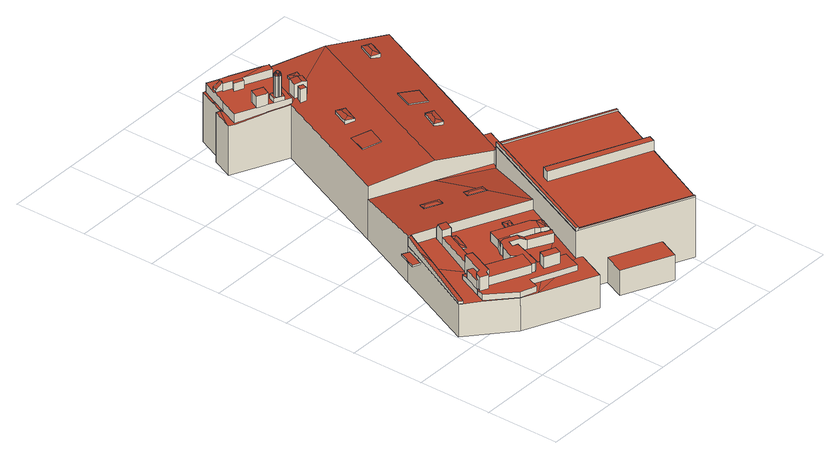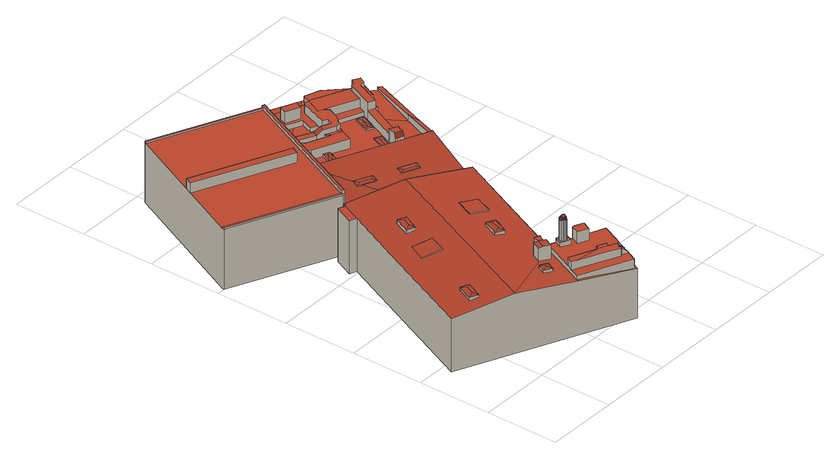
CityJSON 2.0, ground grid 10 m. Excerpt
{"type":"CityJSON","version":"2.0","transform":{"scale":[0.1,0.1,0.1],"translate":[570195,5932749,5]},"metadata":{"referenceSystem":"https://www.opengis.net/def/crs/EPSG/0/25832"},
"CityObjects":{
"building1":{"type":"Building","attributes":{"Grundfläche 2D":"1275.188187","Grundhöhe NN":"5.086"},"children":["building1-1","building1-2","building1-3","building1-4","building1-5","building1-6","building1-7","building1-8","building1-9","building1-10","building1-11","building1-12","building1-13","building1-14","building1-15","building1-16","building1-17","building1-18","building1-19","building1-20","building1-21","building1-22","building1-23","building1-24","building1-25","building1-26","building1-27","building1-28","building1-29"],"geometry":[{"type":"MultiSurface","lod":"3","boundaries":[[[0,1,2,3,4,5,6,7,8,9,10,11,12,13,14,15,16,17,18,19,20],[21,22,23,24]],[[25,26,27,28,29]],[[30,31,32,33]],[[34,35,36,37,38,39]],[[40,41,42,43,44,45,46,47]],[[48,49,50,51,52,53,54,55,56,57,58,59]],[[51,60,52]],[[61,54,53,62,63]],[[54,61,64,65,66,67,68,69,70,71,72,73,74,75,76,77,78,56,55],[79,80,81,82,83,84,85,86,87,88,89,90,91,92,93,94,95,96,97]],[[48,98,99,100,101,102,49]],[[71,70,103,104,105,73,72]],[[106,99,98]],[[104,107,106,98,108,109,110,105]],[[111,112,113,114,115]],[[116,112,111]],[[117,112,116]],[[118,119,117,116,120,121,122,123]],[[124,125,126,122]],[[126,127,123,122]],[[128,123,127]],[[129,130,131,132,133,134,135,136,137,138,139,140,141,142,143,144,145,146,147,148,149,150,151,152,153,154,155,156,157,158,159,160,161,162,163,164]],[[165,166,167,168,169,170,171]],[[172,173,174]],[[165,175,176,173,177,178]],[[166,165,178,177,173,172,179]],[[180,181,182,183,175,184,185,186]],[[185,187,186]],[[188,189,190,191]],[[192,191,190,172,174,193]],[[176,175,183]],[[187,185,194,195]],[[196,194,197,198]],[[196,195,194]],[[199,200,197]],[[190,189,201,202,198,197,200,203,204,205]],[[206,168,167]],[[168,207,208,169]],[[209,210,211,212]],[[213,214,215]],[[216,217,215,214,218]],[[216,218,214,219,220,221,217]],[[222,223,224,225,226,227,228,229,230,231,232,233,234]],[[235,236,237,238]],[[101,100,16,15]],[[106,107,17,16,100,99]],[[104,103,18,17,107]],[[103,70,69,19,18]],[[69,68,20,19]],[[28,66,65,64,61,29]],[[63,62,53,33,32]],[[20,68,67,0]],[[33,53,52,60,10,9,30]],[[60,51,11,10]],[[51,50,12,11]],[[50,49,13,12]],[[49,102,101,15,14,13]],[[30,9,39,38]],[[8,34,39,9]],[[46,45,5,4]],[[47,46,4,3]],[[42,41,26,25]],[[31,30,38,37]],[[79,97,111,115]],[[97,96,116,111]],[[96,95,120,116]],[[91,121,120,95,94,239,240,92]],[[91,90,122,121]],[[122,90,89,125,124]],[[87,86,128,127]],[[86,85,123,128]],[[85,84,118,123]],[[84,83,119,118]],[[83,82,117,119]],[[117,82,81,113,112]],[[79,115,114,113,81,80]],[[180,186,187,195,196,150,149,148,147,146,181]],[[196,198,202,152,151,150]],[[161,160,241,242,154,153,152,202,201,189,188,191,192,193,174,173,130,129,243]],[[144,143,131,130,173,176]],[[144,176,183,182,181,146,145]],[[230,229,212,211]],[[209,212,229,228]],[[228,227,210,209]],[[227,230,211,210]],[[56,78,244,245,57]],[[48,59,58,57,245,246]],[[108,98,48,246,247]],[[109,108,247,248]],[[213,215,249,250]],[[220,219,251,244,78,252]],[[77,76,75,74,217,221,220,252,78]],[[184,175,165,171,253,254]],[[197,194,185,184,254,255]],[[199,197,255,256]],[[257,203,200,199,256,258]],[[172,190,205,204,203,257,259]],[[172,259,251,219,179]],[[167,166,179,219,214,213]],[[206,167,213,250,260]],[[168,206,260,261]],[[207,168,261,262]],[[208,207,262,263]],[[169,208,263,264]],[[171,170,169,264,253]],[[265,266,232,231,230,227,226,225,267,268]],[[233,232,266,269]],[[234,233,269,270]],[[222,234,270,249]],[[249,215,222]],[[74,73,105,223,222,215,217]],[[248,271,237,236,272,267,225,224,223,105,110,109]],[[238,237,271,273]],[[235,238,273,274]],[[236,235,274,272]],[[248,247,246,245,244,251,259,257,258,256,255,254,253,264,263,262,261,260,250,249,270,269,266,265,268,267,272,274,273,271]]],"semantics":{"surfaces":[{"type":"RoofSurface"},{"type":"WallSurface"},{"type":"GroundSurface"}],"values":[0,0,0,0,0,0,0,0,0,0,0,0,0,0,0,0,0,0,0,0,0,0,0,0,0,0,0,0,0,0,0,0,0,0,0,0,0,0,0,0,0,0,0,1,1,1,1,1,1,1,1,1,1,1,1,1,1,1,1,1,1,1,1,1,1,1,1,1,1,1,1,1,1,1,1,1,1,1,1,1,1,1,1,1,1,1,1,1,1,1,1,1,1,1,1,1,1,1,1,1,1,1,1,1,1,1,1,1,1,1,1,1,1,1,2]}}]},
"building1-1":{"type":"BuildingInstallation","parents":["building1"],"geometry":[{"type":"MultiSurface","lod":"3","boundaries":[[[275,276,277,278]],[[279,280,281,277,276,282,283,284,285,286,41,40,47,287,288]],[[282,276,275,289,87,127,126]],[[126,125,283,282]],[[290,284,283,125,89]],[[290,291,285,284]],[[28,27,286,285,291,66]],[[26,41,286,27]],[[2,287,47,3]],[[288,287,2,1]],[[0,67,292,279,288,1]],[[292,293,280,279]],[[293,294,281,280]],[[281,294,295,278,277]]],"semantics":{"surfaces":[{"type":"RoofSurface"},{"type":"WallSurface"}],"values":[0,0,1,1,1,1,1,1,1,1,1,1,1,1]}}]},
"building1-2":{"type":"BuildingInstallation","parents":["building1"],"geometry":[{"type":"MultiSurface","lod":"3","boundaries":[[[296,297,298,299,300,301,275,278,302]],[[303,304,300,299]],[[304,305,301,300]],[[305,289,275,301]],[[295,71,306,296,302,278]],[[298,297,296,306,72,307]],[[307,303,299,298]]],"semantics":{"surfaces":[{"type":"RoofSurface"},{"type":"WallSurface"}],"values":[0,1,1,1,1,1,1]}}]},
"building1-3":{"type":"BuildingInstallation","parents":["building1"],"geometry":[{"type":"MultiSurface","lod":"3","boundaries":[[[308,309,310,311,312,313,314,315]],[[310,309,7,6]],[[45,44,311,310,6,5]],[[312,311,44,43]],[[312,43,42,25,29,61,316,317,313]],[[317,318,314,313]],[[63,32,31,37,36,315,314,318,319]],[[308,315,36,35]],[[8,7,309,308,35,34]]],"semantics":{"surfaces":[{"type":"RoofSurface"},{"type":"WallSurface"}],"values":[0,1,1,1,1,1,1,1,1]}}]},
"building1-4":{"type":"BuildingInstallation","parents":["building1"],"geometry":[{"type":"MultiSurface","lod":"3","boundaries":[[[320,321,322,323,324]],[[324,325,252,320]],[[57,58,322,321]],[[322,58,55,324,323]],[[324,55,326,77,325]],[[78,252,325,77]],[[252,78,56,57,321,320]]],"semantics":{"surfaces":[{"type":"RoofSurface"},{"type":"WallSurface"}],"values":[0,0,1,1,1,1,1]}}]},
"building1-5":{"type":"BuildingInstallation","parents":["building1"],"geometry":[{"type":"MultiSurface","lod":"3","boundaries":[[[327,328,329]],[[329,328,330]],[[327,331,332,333]],[[333,328,327]],[[332,331,334,335,333]],[[336,337,333,335,334]],[[330,328,337]],[[337,328,333]],[[329,338,339,331,327]],[[339,340,334,331]],[[336,334,340,341,330,337]],[[329,330,341,338]]],"semantics":{"surfaces":[{"type":"RoofSurface"},{"type":"WallSurface"}],"values":[0,0,0,0,0,0,0,0,1,1,1,1]}}]},
"building1-6":{"type":"BuildingInstallation","parents":["building1"],"geometry":[{"type":"MultiSurface","lod":"3","boundaries":[[[342,343,344,345,318,317,346]],[[344,347,54,345]],[[54,319,318,345]],[[316,348,349,342,346,317]]],"semantics":{"surfaces":[{"type":"RoofSurface"},{"type":"WallSurface"}],"values":[0,1,1,1]}}]},
"building1-7":{"type":"BuildingInstallation","parents":["building1"],"geometry":[{"type":"MultiSurface","lod":"3","boundaries":[[[350,351,352]],[[352,351,353]],[[354,240,355,350]],[[350,355,351]],[[239,355,240]],[[356,355,239]],[[353,351,356]],[[351,355,356]],[[350,352,357,92,240,354]],[[239,94,358,353,356]],[[358,357,352,353]]],"semantics":{"surfaces":[{"type":"RoofSurface"},{"type":"WallSurface"}],"values":[0,0,0,0,0,0,0,0,1,1,1]}}]},
"building1-8":{"type":"BuildingInstallation","parents":["building1"],"geometry":[{"type":"MultiSurface","lod":"3","boundaries":[[[359,360,361,362]],[[360,359,24,23]],[[361,360,23,22]],[[362,361,22,21]],[[359,362,21,24]]],"semantics":{"surfaces":[{"type":"RoofSurface"},{"type":"WallSurface"}],"values":[0,1,1,1,1]}}]},
"building1-9":{"type":"BuildingInstallation","parents":["building1"],"geometry":[{"type":"MultiSurface","lod":"3","boundaries":[[[363,364,365,366,367,368,369,370,371,372]],[[373,374,375,376,368,367,366]],[[377,378,379,380,370,369,368,376,375]],[[381,372,371,370,380,379]],[[366,365,364,363,372,382,383]],[[384,375,374,373,366,383,385,386]],[[377,375,384,387,379,378]],[[379,387,382,372,381]]],"semantics":{"surfaces":[{"type":"RoofSurface"},{"type":"WallSurface"}],"values":[0,0,0,0,1,1,1,1]}}]},
"building1-10":{"type":"BuildingInstallation","parents":["building1"],"geometry":[{"type":"MultiSurface","lod":"3","boundaries":[[[388,389,390,391]],[[392,389,388,393,394]],[[395,177,391,390]],[[391,177,396,393,388]],[[396,397,394,393]],[[395,390,389,392,394,397,178]]],"semantics":{"surfaces":[{"type":"RoofSurface"},{"type":"WallSurface"}],"values":[0,0,1,1,1,1]}}]},
"building1-11":{"type":"BuildingInstallation","parents":["building1"],"geometry":[{"type":"MultiSurface","lod":"3","boundaries":[[[398,399,400,401]],[[401,400,402,403]],[[398,401,403,404]],[[399,398,404,405]],[[400,399,405,402]]],"semantics":{"surfaces":[{"type":"RoofSurface"},{"type":"WallSurface"}],"values":[0,1,1,1,1]}}]},
"building1-12":{"type":"BuildingInstallation","parents":["building1"],"geometry":[{"type":"MultiSurface","lod":"3","boundaries":[[[406,407,408,409,410]],[[410,409,411]],[[412,408,407]],[[413,411,409,408,412]],[[410,414,415,407,406]],[[415,416,412,407]],[[412,416,417,411,413]],[[417,414,410,411]]],"semantics":{"surfaces":[{"type":"RoofSurface"},{"type":"WallSurface"}],"values":[0,0,0,0,1,1,1,1]}}]},
"building1-13":{"type":"BuildingInstallation","parents":["building1"],"geometry":[{"type":"MultiSurface","lod":"3","boundaries":[[[418,419,420,421]],[[422,423,418,421]],[[423,424,419,418]],[[420,419,424,425]],[[422,421,420,425]]],"semantics":{"surfaces":[{"type":"RoofSurface"},{"type":"WallSurface"}],"values":[0,1,1,1,1]}}]},
"building1-14":{"type":"BuildingInstallation","parents":["building1"],"geometry":[{"type":"MultiSurface","lod":"3","boundaries":[[[426,427,428,429,430]],[[430,429,431]],[[432,433,428,427]],[[434,431,429,428,433]],[[430,435,436,427,426]],[[437,438,433,432,427,436]],[[431,434,433,438,439]],[[439,435,430,431]]],"semantics":{"surfaces":[{"type":"RoofSurface"},{"type":"WallSurface"}],"values":[0,0,0,0,1,1,1,1]}}]},
"building1-15":{"type":"BuildingInstallation","parents":["building1"],"geometry":[{"type":"MultiSurface","lod":"3","boundaries":[[[440,441,442,443,444,445,446,447]],[[443,448,449,444]],[[450,451,452,445,444]],[[141,440,453,454,137,136,442,441,440,447,142]],[[443,442,136,135]],[[448,443,135,134]],[[449,448,134,133]],[[444,449,133,132]],[[450,444,132,131]],[[131,143,451,450]],[[447,446,445,452,451,143,142]]],"semantics":{"surfaces":[{"type":"RoofSurface"},{"type":"WallSurface"}],"values":[0,0,0,1,1,1,1,1,1,1,1]}}]},
"building1-16":{"type":"BuildingInstallation","parents":["building1"],"geometry":[{"type":"MultiSurface","lod":"3","boundaries":[[[455,456,457,458,459,460],[461,462,463,464,465,466,467,468,469,470,471,472,473,474,475,476,477,478,479,480,481,482,483]],[[161,243,129,456,455,460]],[[457,456,129,164]],[[162,459,458,457,164,163]],[[460,459,162,161]]],"semantics":{"surfaces":[{"type":"RoofSurface"},{"type":"WallSurface"}],"values":[0,1,1,1,1]}}]},
"building1-17":{"type":"BuildingInstallation","parents":["building1"],"geometry":[{"type":"MultiSurface","lod":"3","boundaries":[[[484,485,486]],[[486,485,487]],[[488,485,484]],[[487,485,488]],[[489,490,484,486]],[[490,491,488,484]],[[491,492,487,488]],[[492,489,486,487]]],"semantics":{"surfaces":[{"type":"RoofSurface"},{"type":"WallSurface"}],"values":[0,0,0,0,1,1,1,1]}}]},
"building1-18":{"type":"BuildingInstallation","parents":["building1"],"geometry":[{"type":"MultiSurface","lod":"3","boundaries":[[[493,494,495,496,497,498,499,500,501]],[[154,242,241,160,496,495,494,493]],[[158,157,499,498,497,496,160,159]],[[155,501,500,499,157,156]],[[493,501,155,154]]],"semantics":{"surfaces":[{"type":"RoofSurface"},{"type":"WallSurface"}],"values":[0,1,1,1,1]}}]},
"building1-19":{"type":"BuildingInstallation","parents":["building1"],"geometry":[{"type":"MultiSurface","lod":"3","boundaries":[[[502,503,504,505,506]],[[506,505,507]],[[508,504,503]],[[509,507,505,504,508]],[[506,510,511,503,502]],[[511,512,508,503]],[[508,512,513,507,509]],[[513,510,506,507]]],"semantics":{"surfaces":[{"type":"RoofSurface"},{"type":"WallSurface"}],"values":[0,0,0,0,1,1,1,1]}}]},
"building1-20":{"type":"BuildingInstallation","parents":["building1"],"geometry":[{"type":"MultiSurface","lod":"3","boundaries":[[[514,515,516]],[[517,515,514]],[[517,518,519,515]],[[520,521,522]],[[523,522,521]],[[524,525,523,521]],[[516,515,525,524]],[[526,527,519,518]],[[528,529,526]],[[526,529,527]],[[530,531,528]],[[528,531,529]],[[532,533,530]],[[530,533,531]],[[534,533,532]],[[535,536,534]],[[534,536,533]],[[537,536,535]],[[538,539,537]],[[539,536,537]],[[540,541,539,538]],[[542,541,540]],[[543,544,541,542]],[[545,544,543]],[[546,544,545]],[[546,547,544]],[[544,547,548]],[[549,548,547]],[[549,550,548]],[[551,550,549]],[[551,552,550]],[[553,522,551]],[[522,552,551]],[[520,522,553]],[[536,541,544,550,522,523,525,519,527,529,531,533]],[[541,536,539]],[[550,552,522]],[[544,548,550]],[[515,519,525]],[[514,516,481,480]],[[517,514,480,479]],[[518,517,479,478]],[[477,526,518,478]],[[476,528,526,477]],[[475,530,528,476]],[[532,530,475,474]],[[534,532,474,473]],[[472,535,534,473]],[[470,538,537,535,472,471]],[[469,542,540,538,470]],[[467,545,543,542,469,468]],[[546,545,467,466]],[[547,546,466,465]],[[549,547,465,464]],[[551,549,464,463]],[[553,551,463,462]],[[520,553,462,461]],[[521,520,461,483]],[[524,521,483,482]],[[516,524,482,481]]],"semantics":{"surfaces":[{"type":"RoofSurface"},{"type":"WallSurface"}],"values":[0,0,0,0,0,0,0,0,0,0,0,0,0,0,0,0,0,0,0,0,0,0,0,0,0,0,0,0,0,0,0,0,0,0,0,0,0,0,0,1,1,1,1,1,1,1,1,1,1,1,1,1,1,1,1,1,1,1,1,1]}}]},
"building1-21":{"type":"BuildingInstallation","parents":["building1"],"geometry":[{"type":"MultiSurface","lod":"3","boundaries":[[[440,554,555,556,454,453]],[[554,440,141,140]],[[138,556,555,554,140,139]],[[454,556,138,137]]],"semantics":{"surfaces":[{"type":"RoofSurface"},{"type":"WallSurface"}],"values":[0,1,1,1]}}]},
"building1-22":{"type":"BuildingInstallation","parents":["building1"],"geometry":[{"type":"MultiSurface","lod":"3","boundaries":[[[557,558,559,560]],[[560,559,561,562]],[[557,560,562,563]],[[558,557,563,564]],[[559,558,564,561]]],"semantics":{"surfaces":[{"type":"RoofSurface"},{"type":"WallSurface"}],"values":[0,1,1,1,1]}}]},
"building1-23":{"type":"BuildingInstallation","parents":["building1"],"geometry":[{"type":"MultiSurface","lod":"3","boundaries":[[[565,566,567,568]],[[226,569,565,568]],[[224,225,567,566]],[[225,226,568,567]]],"semantics":{"surfaces":[{"type":"RoofSurface"},{"type":"WallSurface"}],"values":[0,1,1,1]}}]},
"building1-24":{"type":"BuildingInstallation","parents":["building1"],"geometry":[{"type":"MultiSurface","lod":"3","boundaries":[[[570,571,572,573,574]],[[231,232,571,570]],[[232,233,572,571]],[[233,234,573,572]],[[575,231,570,574]]],"semantics":{"surfaces":[{"type":"RoofSurface"},{"type":"WallSurface"}],"values":[0,1,1,1,1]}}]},
"building1-25":{"type":"BuildingInstallation","parents":["building1"],"geometry":[{"type":"MultiSurface","lod":"3","boundaries":[[[576,577,578,579,580,581]],[[222,223,579,578]],[[224,566,580,579,223]],[[566,565,569,575,574,573,577,576,581,580]],[[222,578,577,573,234]]],"semantics":{"surfaces":[{"type":"RoofSurface"},{"type":"WallSurface"}],"values":[0,1,1,1,1]}}]},
"building1-26":{"type":"BuildingInstallation","parents":["building1"],"geometry":[{"type":"MultiSurface","lod":"3","boundaries":[[[582,583,584,585,586]],[[584,587,588,585]],[[589,588,587]],[[589,586,585,588]],[[590,591,584,583,582,586,592,216]],[[591,218,593,587,584]],[[593,594,589,587]],[[594,592,586,589]]],"semantics":{"surfaces":[{"type":"RoofSurface"},{"type":"WallSurface"}],"values":[0,0,0,0,1,1,1,1]}}]},
"building1-27":{"type":"BuildingInstallation","parents":["building1"],"geometry":[{"type":"MultiSurface","lod":"3","boundaries":[[[595,596,597]],[[595,598,599,596]],[[600,599,598]],[[600,597,596,599]],[[601,602,595,597]],[[602,603,598,595]],[[603,604,600,598]],[[604,601,597,600]]],"semantics":{"surfaces":[{"type":"RoofSurface"},{"type":"WallSurface"}],"values":[0,0,0,0,1,1,1,1]}}]},
"building1-28":{"type":"BuildingInstallation","parents":["building1"],"geometry":[{"type":"MultiSurface","lod":"3","boundaries":[[[605,606,607,608,609,610,611]],[[612,611,610,613,614,615]],[[344,343,342,349,616,609,608,607,606]],[[616,617,618,613,610,609]],[[618,619,620,621,612,615,614,613]],[[612,621,622,347,344,606,605,611]]],"semantics":{"surfaces":[{"type":"RoofSurface"},{"type":"WallSurface"}],"values":[0,0,1,1,1,1]}}]},
"building1-29":{"type":"BuildingInstallation","parents":["building1"],"geometry":[{"type":"MultiSurface","lod":"3","boundaries":[[[623,624,625,626]],[[627,628,626,625]],[[628,629,623,626]],[[629,630,624,623]],[[630,627,625,624]],[[630,629,628,627]]],"semantics":{"surfaces":[{"type":"RoofSurface"},{"type":"WallSurface"},{"type":"OuterCeilingSurface"}],"values":[0,1,1,1,1,2]}}]}
},
"vertices":[
[117,122,55],[106,93,55],[102,91,55],[97,93,55],[96,92,55],[43,116,55],[40,111,55],[30,116,55],[33,121,55],[31,121,55],[31,120,55],[30,120,55],[26,109,55],[58,78,55],[78,71,55],[79,71,55],[85,86,55],[143,61,55],[153,86,55],[119,101,55],[126,118,55],[137,89,55],[133,79,55],[113,87,55],[118,97,55],[57,137,55],[100,117,55],[96,123,55],[99,130,55],[61,146,55],[41,144,55],[49,141,55],[52,149,55],[44,153,55],[33,121,67],[35,125,67],[42,126,67],[49,141,67],[41,144,67],[31,121,67],[107,114,67],[100,117,67],[57,137,67],[49,118,67],[43,117,67],[43,116,67],[96,92,67],[97,93,67],[57,77,47],[58,78,47],[26,109,47],[30,120,47],[31,121,47],[44,153,48],[57,160,49],[38,193,50],[42,214,51],[2,126,47],[6,122,47],[23,108,47],[31,120,47],[61,146,49],[50,150,49],[52,149,49],[75,140,49],[87,135,49],[99,130,49],[117,122,49],[126,118,49],[119,101,48],[129,97,48],[168,118,49],[172,121,49],[184,127,49],[205,176,52],[99,224,52],[89,228,52],[59,241,52],[55,243,52],[185,145,50],[179,133,49],[178,130,49],[167,135,49],[163,141,50],[133,154,50],[132,153,50],[133,146,50],[133,144,49],[118,151,50],[111,150,49],[118,159,50],[125,176,50],[149,165,50],[151,164,50],[158,161,50],[172,155,50],[176,149,50],[181,146,50],[78,68,47],[99,80,47],[85,86,47],[79,71,47],[78,71,47],[153,86,47],[149,77,47],[162,78,47],[116,73,47],[143,61,47],[152,35,47],[170,75,47],[165,77,47],[181,146,63],[174,132,63],[178,130,60],[179,133,60],[185,145,60],[176,149,63],[167,135,63],[133,154,63],[163,141,63],[172,155,63],[125,176,63],[118,159,63],[132,153,63],[114,154,62],[111,150,60],[118,151,60],[133,144,60],[133,146,60],[168,516,83],[177,512,83],[197,557,83],[161,573,83],[158,568,83],[146,573,83],[149,578,83],[138,583,83],[139,585,83],[131,588,83],[132,589,83],[134,595,83],[142,591,83],[143,593,83],[202,566,83],[207,578,83],[206,579,83],[139,609,83],[130,590,83],[130,589,83],[122,571,83],[121,570,83],[120,568,83],[109,543,83],[134,532,83],[135,531,83],[141,543,83],[142,543,83],[155,537,83],[154,535,83],[150,526,83],[149,525,83],[156,522,83],[160,532,83],[163,531,83],[173,526,83],[284,547,85],[176,299,85],[246,267,75],[252,270,75],[264,297,75],[299,375,75],[360,513,75],[174,511,75],[177,512,75],[175,513,75],[208,581,77],[207,578,77],[186,515,76],[204,521,78],[96,335,75],[130,590,70],[139,609,70],[200,582,77],[206,579,77],[137,612,70],[127,590,70],[130,589,70],[128,586,70],[147,526,73],[146,526,73],[147,524,73],[149,525,73],[158,521,74],[168,516,74],[120,574,70],[122,571,70],[121,570,70],[119,572,70],[120,568,70],[113,574,70],[102,549,70],[134,532,72],[109,543,70],[100,545,70],[108,541,70],[135,529,72],[250,266,75],[261,266,75],[273,293,75],[223,169,99],[350,112,99],[354,121,99],[227,178,99],[246,267,57],[176,299,57],[244,262,54],[191,235,62],[205,176,66],[189,245,61],[96,335,57],[55,243,66],[89,228,66],[244,262,85],[162,78,85],[165,77,85],[304,14,85],[305,16,85],[350,112,85],[223,169,85],[227,178,85],[354,121,85],[389,196,85],[390,199,85],[248,263,85],[247,261,85],[252,3,36],[265,32,36],[199,61,36],[187,33,36],[158,161,53],[149,165,53],[147,526,83],[146,526,83],[158,521,83],[55,243,1],[2,126,1],[57,77,1],[152,35,1],[170,75,1],[244,262,1],[246,267,1],[96,335,1],[55,243,65],[360,513,1],[137,612,1],[119,572,1],[113,574,1],[100,545,1],[102,549,1],[174,511,1],[250,266,1],[252,270,1],[261,266,1],[273,293,1],[264,297,1],[389,196,1],[390,199,1],[304,14,1],[305,16,1],[248,263,1],[247,261,1],[199,61,1],[265,32,1],[187,33,1],[252,3,1],
[142,140,62],[134,144,67],[131,136,67],[139,133,62],[120,131,67],[113,134,67],[117,142,67],[118,151,67],[111,150,67],[109,145,67],[103,139,67],[96,123,67],[102,91,67],[106,93,67],[142,140,49],[109,145,49],[103,139,49],[120,131,49],[113,134,49],[117,142,49],[139,133,49],
[170,117,62],[172,121,62],[174,123,62],[174,124,62],[168,126,62],[163,130,62],[168,118,62],[174,124,49],[168,126,49],[163,130,49],[170,117,49],[174,123,49],
[35,125,74],[30,116,74],[40,111,74],[43,117,74],[49,118,74],[65,155,74],[56,159,74],[42,126,74],[65,155,49],[65,155,63],[56,159,63],[56,159,49],
[42,214,61],[2,126,51],[6,122,51],[7,124,51],[38,193,59],[59,241,65],[48,216,51],
[74,168,52],[78,166,52],[76,172,52],[84,168,52],[66,149,52],[69,151,52],[72,153,52],[74,145,52],[73,150,52],[77,151,52],[80,159,52],[76,172,50],[66,149,49],[74,145,49],[84,168,50],
[90,208,63],[89,209,63],[81,212,63],[57,160,63],[66,156,63],[81,212,51],[66,156,49],[90,208,51],
[151,170,53],[161,180,54],[159,186,54],[168,182,54],[150,166,53],[156,167,54],[166,177,54],[159,186,51],[168,182,51],
[118,97,71],[113,87,71],[133,79,71],[137,89,71],
[95,210,54],[93,207,53],[88,196,53],[86,191,53],[91,194,54],[92,194,54],[97,205,54],[98,208,54],[98,209,54],[97,214,54],[89,190,53],[90,189,53],[94,187,53],[93,193,54],[97,192,53],[103,206,54],[105,211,54],[99,208,54],[100,213,54],[97,214,52],[86,191,51],[94,187,51],[89,190,51],[90,189,51],[105,211,51],
[195,511,97],[200,523,97],[191,527,96],[186,515,96],[204,521,96],[200,508,96],[206,520,96],[191,527,76],[200,508,78],[206,520,78],
[190,501,95],[193,508,95],[187,511,95],[183,504,95],[187,511,76],[183,504,76],[190,501,77],[193,508,77],
[179,439,84],[177,433,84],[185,436,86],[189,447,86],[187,455,84],[198,449,84],[188,427,84],[195,444,84],[187,455,79],[177,433,79],[188,427,80],[198,449,81],
[149,385,79],[172,375,82],[183,399,82],[159,410,79],[159,410,78],[149,385,78],[172,375,81],[183,399,81],
[239,354,84],[236,348,84],[244,352,86],[249,362,86],[247,370,84],[258,365,84],[247,343,84],[248,343,84],[255,359,84],[247,370,81],[236,348,81],[247,343,79],[248,343,79],[258,365,79],
[142,591,93],[141,588,94],[138,583,94],[149,578,94],[161,573,94],[196,569,94],[156,587,94],[143,593,93],[146,573,94],[158,568,94],[197,557,94],[202,566,94],[201,566,94],[141,588,93],[139,585,93],
[158,521,89],[168,516,89],[173,526,89],[163,531,89],[160,532,89],[156,522,89],[163,528,89],[164,528,89],[166,528,89],[167,527,89],[168,526,89],[169,525,89],[169,524,89],[169,523,89],[169,522,89],[168,521,89],[168,520,89],[167,520,89],[166,519,89],[165,519,89],[163,519,89],[162,520,89],[161,521,89],[160,522,89],[160,523,89],[160,524,89],[160,525,89],[161,526,89],[162,527,89],
[207,535,82],[214,538,84],[212,546,82],[223,541,83],[218,530,83],[212,546,78],[207,535,78],[218,530,79],[223,541,79],
[135,531,99],[146,526,99],[147,526,99],[149,525,99],[150,526,99],[154,535,99],[155,537,99],[142,543,99],[141,543,99],
[304,499,84],[301,493,84],[309,497,86],[313,507,86],[311,515,84],[322,510,84],[312,488,84],[320,504,84],[311,515,81],[301,493,81],[312,488,79],[322,510,79],
[160,524,118],[162,524,122],[160,525,118],[160,523,118],[160,522,118],[162,523,122],[163,528,118],[162,527,118],[164,526,121],[163,526,121],[161,526,118],[162,525,121],[161,521,118],[162,522,121],[162,520,118],[163,521,121],[163,519,118],[164,521,121],[165,519,118],[165,521,121],[166,519,118],[167,520,118],[166,522,121],[168,520,118],[168,521,118],[167,522,121],[168,521,117],[167,523,121],[169,522,117],[169,523,117],[167,524,121],[169,524,117],[169,525,117],[168,526,118],[167,525,121],[167,527,118],[166,526,121],[166,528,118],[165,526,121],[164,528,118],
[134,595,86],[132,589,86],[131,588,86],
[275,387,79],[286,410,79],[261,422,83],[251,398,83],[261,422,82],[251,398,82],[275,387,78],[286,410,78],
[166,79,87],[165,77,87],[304,14,87],[305,16,87],[166,79,85],
[389,196,87],[390,199,87],[248,263,87],[247,261,87],[247,260,87],[247,260,85],
[247,260,90],[247,261,90],[244,262,90],[162,78,90],[165,77,90],[166,79,90],
[191,235,63],[193,238,62],[195,243,62],[189,240,63],[191,233,63],[172,253,62],[174,247,63],[168,244,63],[193,238,61],[195,243,61],[191,233,62],[172,253,61],[168,244,62],
[142,266,62],[136,264,63],[138,257,63],[119,276,62],[121,271,63],[115,267,63],[138,257,62],[142,266,61],[119,276,61],[115,267,62],
[86,222,73],[81,212,73],[89,209,73],[90,208,73],[91,207,73],[96,219,74],[86,223,74],[87,226,68],[98,222,68],[97,222,68],[95,223,68],[91,207,51],[96,219,52],[98,222,52],[97,222,52],[95,223,52],[87,226,52],[86,223,52],
[43,243,47],[32,218,47],[42,214,47],[52,238,47],[42,214,45],[52,238,45],[43,243,45],[32,218,45]
]}
